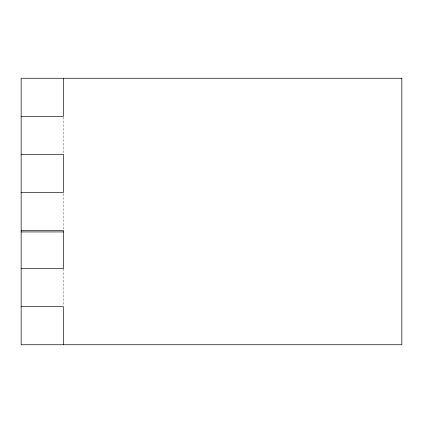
<?xml version="1.0" encoding="UTF-8"?>
<svg xmlns="http://www.w3.org/2000/svg" width="423" height="423" viewBox="0 0 423 423"><rect width="100%" height="100%" fill="white"/><g stroke="black" fill="none" stroke-linecap="round" stroke-linejoin="round"><path stroke-width="0.32" stroke-dasharray="2.12 1.59" d="M63.45 117.171L63.45 153.454M63.45 193.692L63.45 229.308M63.45 268.885L63.45 305.829"/><path stroke-width="0.63" d="M21.15 116.325L63.45 116.325L63.45 78.255M21.15 154.395L63.45 154.395L63.45 192.465L21.15 192.465M21.15 230.535L63.45 230.535L63.45 268.605L21.15 268.605M21.15 231.931L63.45 231.931M21.15 306.675L63.45 306.675L63.45 344.745M401.85 78.255L21.15 78.255L21.15 344.745L401.85 344.745L401.85 78.255"/></g></svg>
